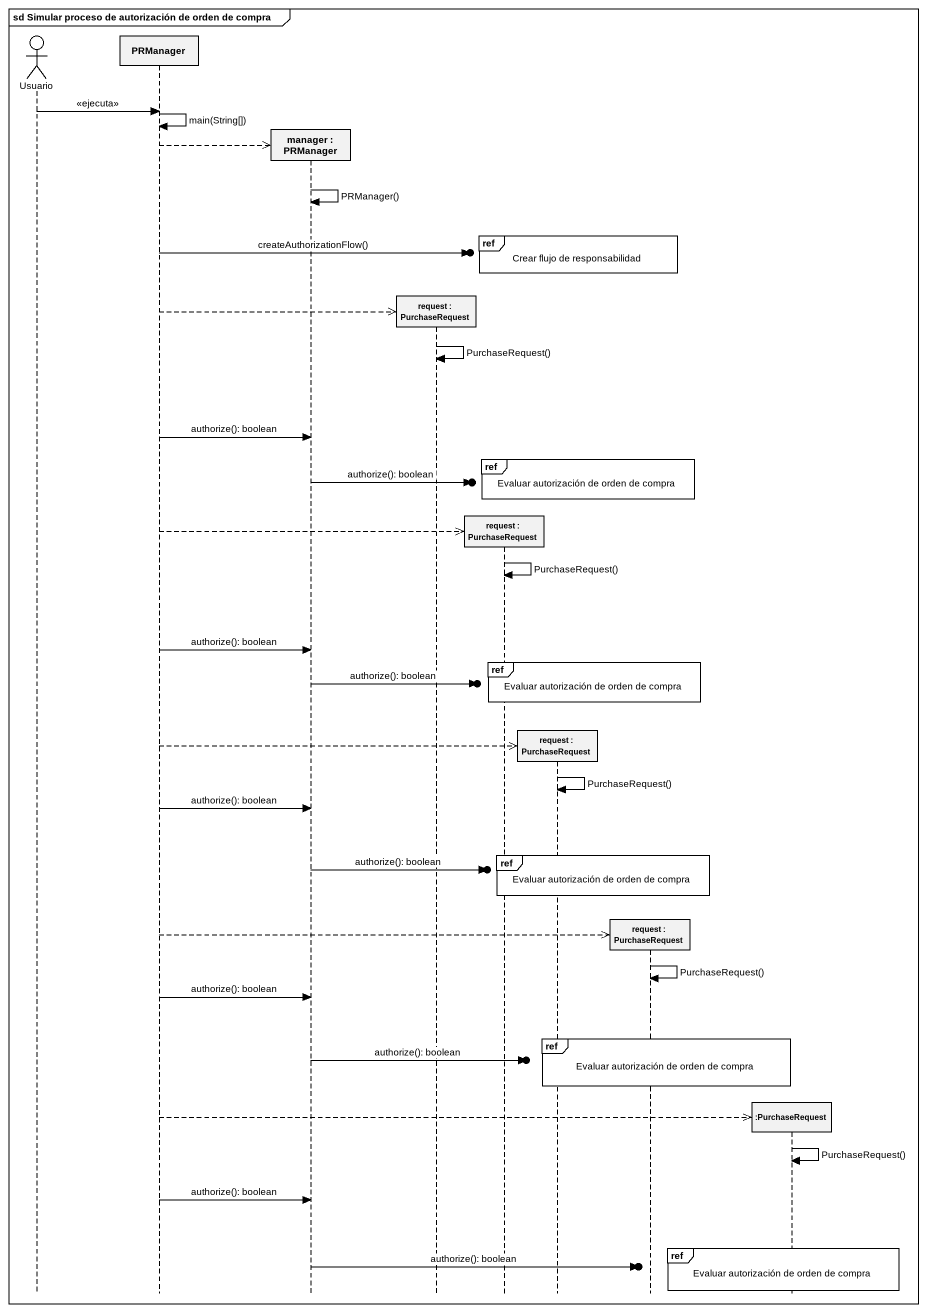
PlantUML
@startuml
mainframe sd Simular proceso de autorización de orden de compra
hide footbox
actor Usuario
participant PRManager
participant "manager : PRManager" as manager
participant "request : PurchaseRequest" as request
participant "request : PurchaseRequest" as request_2
participant "request : PurchaseRequest" as request_3
participant "request : PurchaseRequest" as request_4
participant ":PurchaseRequest" as PurchaseRequest

Usuario -> PRManager : <<ejecuta>>
PRManager -> PRManager : main(String[])
PRManager -->> manager **
manager -> manager : PRManager()
ref over request_2, request_3, request_4 : Crear flujo de responsabilidad
PRManager ->o] : createAuthorizationFlow()
PRManager -->> request **
request -> request : PurchaseRequest()
PRManager -> manager : authorize(): boolean
ref over request_2, request_3, request_4 : Evaluar autorización de orden de compra
manager ->o] : authorize(): boolean
PRManager -->> request_2 **
request_2 -> request_2 : PurchaseRequest()
PRManager -> manager : authorize(): boolean
ref over request_2, request_3, request_4 : Evaluar autorización de orden de compra
manager ->o] : authorize(): boolean
PRManager -->> request_3 **
request_3 -> request_3 : PurchaseRequest()
PRManager -> manager : authorize(): boolean
ref over request_2, request_3, request_4 : Evaluar autorización de orden de compra
manager ->o] : authorize(): boolean
PRManager -->> request_4 **
request_4 -> request_4 : PurchaseRequest()
PRManager -> manager : authorize(): boolean
ref over request_3, request_4 : Evaluar autorización de orden de compra
manager ->o] : authorize(): boolean
PRManager -->> PurchaseRequest **
PurchaseRequest -> PurchaseRequest : PurchaseRequest()
PRManager -> manager : authorize(): boolean
ref over PurchaseRequest : Evaluar autorización de orden de compra
manager ->o] : authorize(): boolean
@enduml
